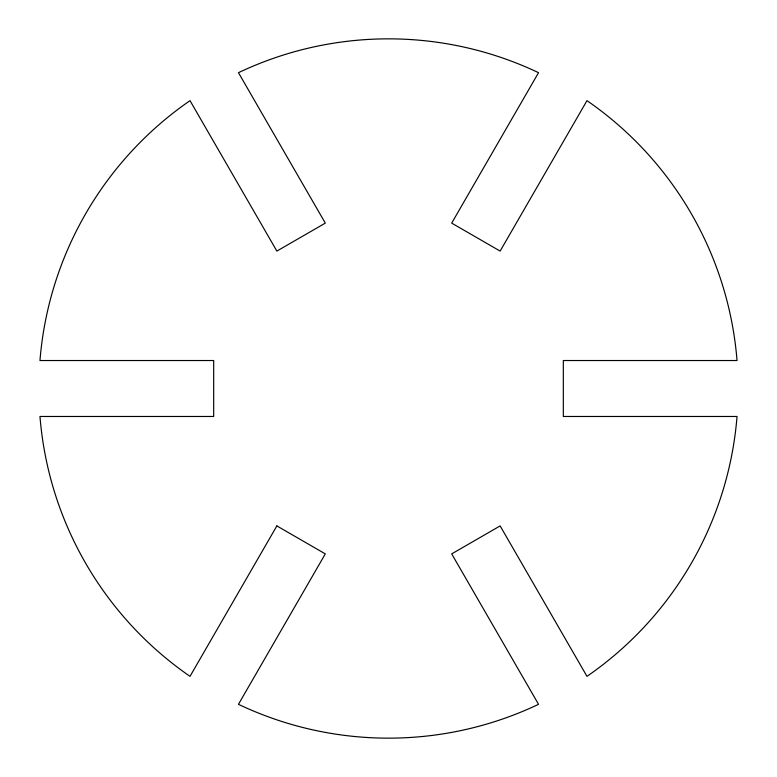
<?xml version="1.0" encoding="UTF-8"?>
<svg xmlns="http://www.w3.org/2000/svg" width="777" height="777" viewBox="0 0 777 777"><rect width="100%" height="100%" fill="white"/><g stroke="black" fill="none" stroke-linecap="round" stroke-linejoin="round"><path stroke-width="1.17" d="M276.865 525.912L190.015 676.349A349.65 349.65 0 0 1 39.967 416.472L213.675 416.472L213.675 360.528L39.967 360.528A349.65 349.65 0 0 1 190.015 100.651L276.865 251.088L325.31 223.116L238.461 72.679A349.65 349.65 0 0 1 538.539 72.679L451.69 223.116L500.135 251.088L586.985 100.651A349.65 349.65 0 0 1 737.033 360.528L563.325 360.528L563.325 416.472L737.033 416.472A349.65 349.65 0 0 1 586.985 676.349L500.135 525.912L451.69 553.884L538.539 704.321A349.65 349.65 0 0 1 238.461 704.321L325.31 553.884L276.865 525.912"/></g></svg>
